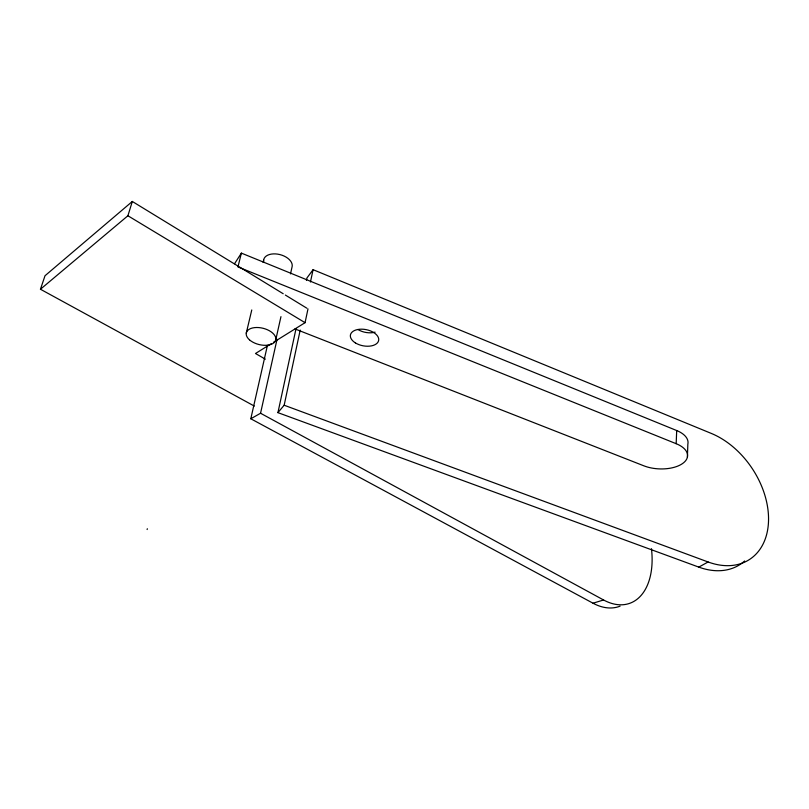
<?xml version="1.0" encoding="UTF-8"?>
<svg xmlns="http://www.w3.org/2000/svg" width="809" height="809" viewBox="0 0 809 809"><rect width="100%" height="100%" fill="white"/><g stroke="black" fill="none" stroke-linecap="round" stroke-linejoin="round"><path stroke-width="1.21" d="M687.397 457.176L687.852 444.131A27.577 14.36 2.2 0 0 676.698 430.54L241.385 253.116L234.549 263.734M294.951 328.919L643.883 465.832A27.739 14.208 2.4 0 0 682.391 463.668A27.739 14.208 2.4 0 0 676.172 443.696L676.698 430.54M273.422 342.359L305.064 322.68L307.986 308.896M744.624 560.991A73.852 52.14 56.4 0 1 698.784 567.109L277.932 412.641L284.161 405.228L300.2 330.062M310.454 281.997L313.083 269.68L711.283 433.412A74.509 52.261 56.3 0 1 768.53 520.662A74.509 52.261 56.3 0 1 708.108 561.982L698.784 567.109M277.932 412.641L296.033 328.626M306.419 280.44L306.955 277.962L313.083 269.68M620.109 606.143A68.391 41.866 70 0 1 593.017 603.211L250.8 418.769L260.549 413.247L277.032 339.355M275.768 339.831L280.956 316.632M290.512 273.887L292.14 266.566A14.633 8.798 14.7 0 0 277.639 254.127A14.633 8.798 14.7 0 0 263.774 262.278M250.8 418.769L267.455 345.301M246.26 333.156L251.771 309.958M263.087 262.359L263.663 259.911M241.385 253.116L237.947 266.93L676.172 443.696M147.117 529.531L147.319 528.742M254.329 406.078L40.45 289.248L127.903 215.75L132.312 201.461L283.201 293.738M40.45 289.248L45.021 275.738L132.312 201.461M271.308 343.663L255.492 353.503L265.342 359.156M593.017 603.211L603.565 599.975A68.876 41.755 70 0 0 651.457 548.674M284.161 405.228L708.108 561.982M260.549 413.247L603.565 599.975M127.903 215.75L305.064 322.68M285.355 295.052L306.904 308.239M375.103 332.145A14.289 8.302 11 0 1 358.063 329.576M355.384 342.895A14.38 8.232 11 0 0 378.521 340.973A14.38 8.232 11 0 0 359.732 329.243A14.38 8.232 11 0 0 355.384 342.895M249.465 339.82A15.138 8.383 13.9 0 0 274.848 341.843A15.138 8.383 13.9 0 0 258.769 327.574A15.138 8.383 13.9 0 0 249.465 339.82"/></g></svg>
